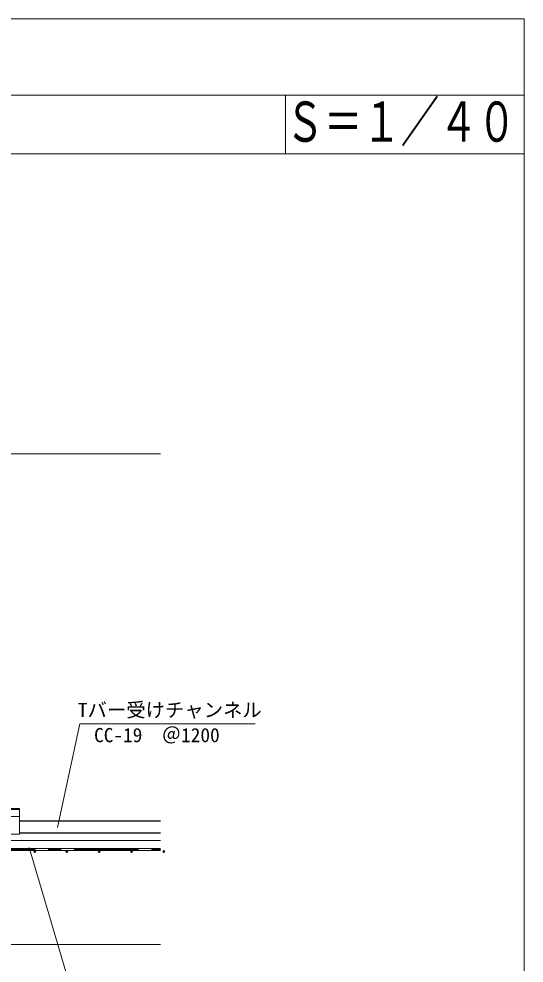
# Model space of a CAD drawing. Units: millimetres at full size, sheet at 1:40; details may follow other scales. Extents: x -7707 to 7893, y -5335 to 5359.
# Drawn here: x 6327 to 7893, y 2432 to 5359 of the extents above; entities that cross this region are included whole.
import ezdxf
from ezdxf.enums import TextEntityAlignment as Align

# ---------------------------------------------------------------- set-up
doc = ezdxf.new("R2010")
doc.units = ezdxf.units.MM
doc.header["$LTSCALE"] = 40
doc.linetypes.add('CHAIN1', pattern=[8, 5, -1, 1, -1])
doc.linetypes.add('DASHED1', pattern=[1.8, 1.2, -0.6])
for name, color, linetype, lineweight in [('7-0_中心線', 4, 'CHAIN1', 9), ('7-1_吊り材', 7, 'Continuous', 18), ('7-4_ブレース・補強材', 4, 'Continuous', 9), ('7-5_寸法', 4, 'Continuous', 9), ('7-6_文字', 7, 'Continuous', 18), ('7-9_躯体他', 4, 'Continuous', 18), ('7-D_パネル', 4, 'Continuous', 18), ('F-2_メイン・クロス', 3, 'Continuous', 18), ('F-3_メインクロス', 7, 'Continuous', 18), ('F-6_文字', 7, 'Continuous', 18)]:
    doc.layers.add(name, color=color, linetype=linetype, lineweight=lineweight)
doc.styles.add('ＭＳ ゴシック', font='')
doc.styles.get('ＭＳ ゴシック').set_extended_font_data('MS Gothic')

msp = doc.modelspace()

# ---------------------------------------------------------------- linework, layer by layer
at = {"layer": '7-0_中心線'}
for p, q in [((6178.33, 2783.49), (6766.7, 2783.49)), ((6376.31, 2773.88), (6376.31, 2781.14)), ((6476.31, 2773.88), (6476.31, 2781.14)), ((6576.31, 2773.88), (6576.31, 2781.14)), ((6676.31, 2773.88), (6676.31, 2781.14)), ((6776.31, 2773.88), (6776.31, 2781.14))]:
    msp.add_line(p, q, dxfattribs=at)
at = {"layer": '7-1_吊り材'}
for p, q in [((6298.81, 2911.29), (6328.81, 2911.29)), ((6328.81, 2911.29), (6328.81, 2831.29)), ((6298.81, 2886.49), (6328.81, 2886.49)), ((6328.81, 2831.29), (6298.81, 2831.29))]:
    msp.add_line(p, q, dxfattribs=at)
at = {"layer": '7-1_吊り材', "linetype": 'DASHED1'}
msp.add_line((6298.81, 2908.09), (6328.81, 2908.09), dxfattribs=at)
at = {"layer": '7-4_ブレース・補強材'}
for p, q in [((6328.81, 2872.49), (6766.7, 2872.49)), ((6328.81, 2871.29), (6766.7, 2871.29)), ((6328.81, 2835.69), (6766.7, 2835.69)), ((6328.81, 2834.49), (6766.7, 2834.49))]:
    msp.add_line(p, q, dxfattribs=at)
at = {"layer": '7-5_寸法'}
msp.add_line((6176.31, 2489.3), (6766.7, 2489.3), dxfattribs=at)
at = {"layer": '7-6_文字'}
msp.add_line((6359.63, 2789.71), (6509.01, 2280.46), dxfattribs=at)
msp.add_lwpolyline([(6446.73, 2852.36), (6516.38, 3173.41), (7060.03, 3173.41)], dxfattribs=at)
at = {"layer": '7-9_躯体他'}
msp.add_line((1306.33, 4011.29), (6766.7, 4011.29), dxfattribs=at)
at = {"layer": '7-D_パネル'}
msp.add_line((6179.81, 2811.49), (6766.7, 2811.49), dxfattribs=at)
at = {"layer": '7-D_パネル', "lineweight": 9}
msp.add_line((6179.81, 2780.49), (6766.7, 2780.49), dxfattribs=at)
at = {"layer": '7-D_パネル'}
msp.add_lwpolyline([(6179.81, 2811.49), (6179.81, 2786.49), (6766.7, 2786.49)], dxfattribs=at)
for centre in [(6376.31, 2777.49), (6476.31, 2777.49), (6576.31, 2777.49), (6676.31, 2777.49), (6776.31, 2777.49)]:
    msp.add_circle(centre, 3, dxfattribs=at)
at = {"layer": 'F-2_メイン・クロス'}
for p, q in [((-7706.82, 5122.85), (7893.18, 5122.85)), ((7153.98, 4941.26), (7153.98, 5122.85)), ((7893.18, 4941.26), (-7706.82, 4941.26))]:
    msp.add_line(p, q, dxfattribs=at)
at = {"layer": 'F-3_メインクロス', "color": 3}
for p, q in [((-7706.82, 5359.48), (7893.18, 5359.48)), ((7893.18, 5359.48), (7893.18, -5240.52))]:
    msp.add_line(p, q, dxfattribs=at)

# ---------------------------------------------------------------- texts
at = {"layer": '7-6_文字', "style": 'ＭＳ ゴシック'}
for s, p in [('Tバー受けチャンネル', (6510.14, 3181.47)), ('CC-19\u3000＠1200', (6560.35, 3103.4))]:
    msp.add_text(s, height=43.99, dxfattribs=at).set_placement(p, align=Align.BOTTOM_LEFT)
at = {"layer": 'F-6_文字', "style": 'ＭＳ ゴシック', "width": 0.7}
msp.add_text('Ｓ＝１／４０', height=124.6, dxfattribs=at).set_placement((7153.98, 4941.26), align=Align.BOTTOM_LEFT)

doc.saveas('drawing.dxf')
